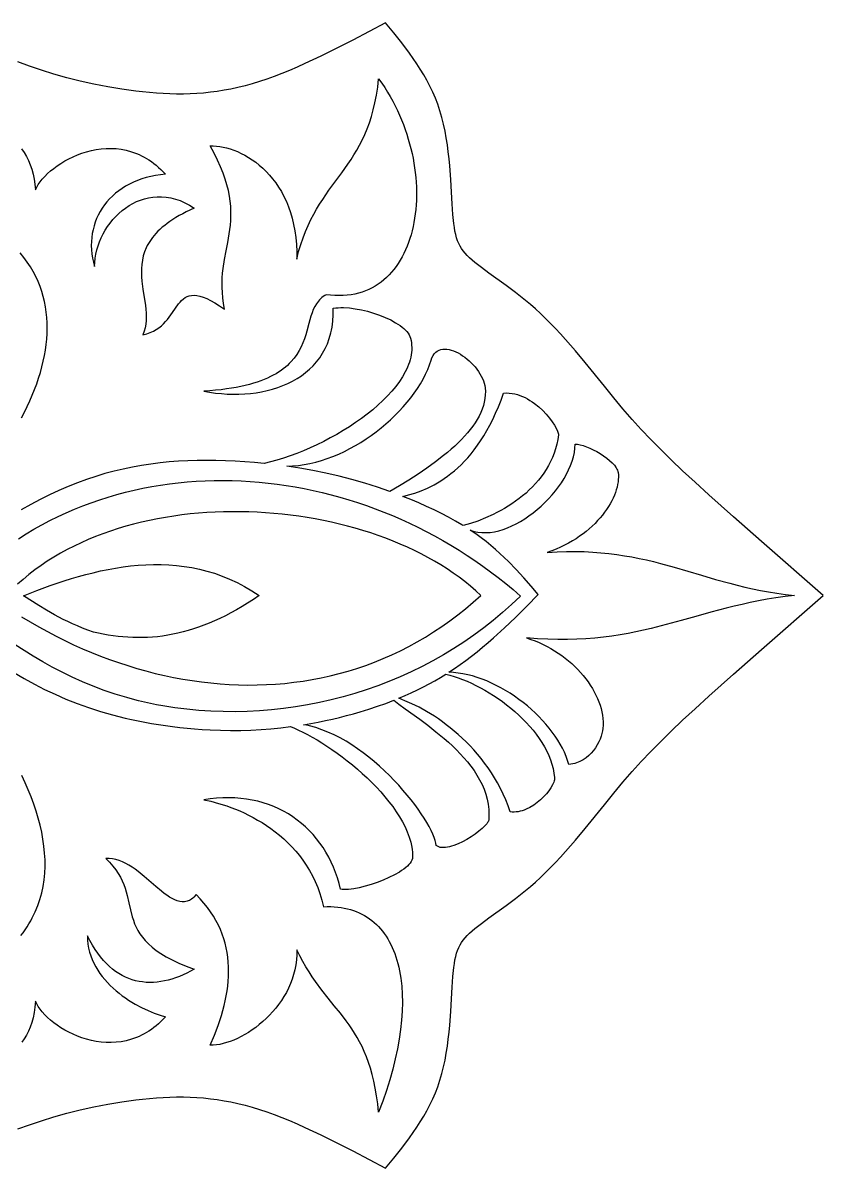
# Model space of a CAD drawing. Extents: x 1205 to 1306, y 664 to 686.
# Drawn here: x 1290.85 to 1306.22, y 663.79 to 685.79 of the extents above; entities that cross this region are included whole.
import ezdxf

# ---------------------------------------------------------------- set-up
doc = ezdxf.new("R2010")
doc.units = 0
doc.layers.add('LAYER_1', color=18, linetype='CONTINUOUS')

msp = doc.modelspace()

# ---------------------------------------------------------------- linework, layer by layer
at = {"layer": 'LAYER_1'}
for points in [[(1290.749, 664.542), (1290.971, 664.622), (1291.201, 664.7), (1291.442, 664.774), (1291.692, 664.844), (1291.949, 664.908), (1292.211, 664.967), (1292.477, 665.02), (1292.745, 665.065), (1292.879, 665.084), (1293.013, 665.102), (1293.146, 665.117), (1293.278, 665.13), (1293.41, 665.141), (1293.54, 665.149), (1293.67, 665.155), (1293.8, 665.158), (1293.929, 665.157), (1294.058, 665.154), (1294.188, 665.148), (1294.318, 665.138), (1294.448, 665.124), (1294.579, 665.107), (1294.711, 665.086), (1294.844, 665.061), (1294.978, 665.032), (1295.114, 664.998), (1295.252, 664.96), (1295.391, 664.918), (1295.533, 664.87), (1295.676, 664.818), (1295.821, 664.763), (1295.968, 664.703), (1296.116, 664.639), (1296.266, 664.573), (1296.569, 664.431), (1296.877, 664.279), (1297.187, 664.12), (1297.813, 663.791), (1297.97, 663.982), (1298.124, 664.176), (1298.273, 664.373), (1298.345, 664.474), (1298.415, 664.576), (1298.482, 664.68), (1298.547, 664.786), (1298.608, 664.894), (1298.667, 665.005), (1298.721, 665.119), (1298.772, 665.235), (1298.818, 665.355), (1298.859, 665.479), (1298.896, 665.605), (1298.929, 665.735), (1298.957, 665.867), (1298.981, 666.001), (1299.002, 666.136), (1299.02, 666.27), (1299.035, 666.405), (1299.047, 666.537), (1299.067, 666.797), (1299.082, 667.042), (1299.095, 667.269), (1299.108, 667.471), (1299.125, 667.644), (1299.136, 667.721), (1299.148, 667.791), (1299.162, 667.857), (1299.179, 667.918), (1299.198, 667.974), (1299.22, 668.028), (1299.245, 668.078), (1299.274, 668.126), (1299.306, 668.172), (1299.342, 668.216), (1299.383, 668.261), (1299.428, 668.305), (1299.478, 668.35), (1299.532, 668.395), (1299.657, 668.492), (1299.801, 668.597), (1300.132, 668.836), (1300.313, 668.973), (1300.502, 669.123), (1300.598, 669.203), (1300.695, 669.287), (1300.792, 669.375), (1300.889, 669.467), (1300.986, 669.563), (1301.082, 669.663), (1301.178, 669.766), (1301.273, 669.872), (1301.463, 670.091), (1301.65, 670.317), (1302.018, 670.771), (1302.199, 670.992), (1302.376, 671.206), (1302.552, 671.409), (1302.728, 671.604), (1302.909, 671.796), (1303.1, 671.988), (1303.302, 672.186), (1303.522, 672.394), (1303.761, 672.615), (1304.025, 672.855), (1304.502, 673.282), (1305.037, 673.754), (1306.221, 674.791), (1305.037, 675.828), (1304.502, 676.3), (1304.025, 676.727), (1303.761, 676.966), (1303.522, 677.188), (1303.302, 677.395), (1303.1, 677.593), (1302.909, 677.786), (1302.728, 677.978), (1302.552, 678.173), (1302.376, 678.376), (1302.199, 678.589), (1302.018, 678.811), (1301.65, 679.265), (1301.463, 679.49), (1301.273, 679.709), (1301.178, 679.815), (1301.082, 679.919), (1300.986, 680.019), (1300.889, 680.115), (1300.792, 680.207), (1300.695, 680.295), (1300.598, 680.379), (1300.502, 680.459), (1300.313, 680.609), (1300.132, 680.745), (1299.801, 680.985), (1299.657, 681.089), (1299.532, 681.186), (1299.478, 681.232), (1299.428, 681.277), (1299.383, 681.321), (1299.342, 681.365), (1299.306, 681.41), (1299.274, 681.456), (1299.245, 681.504), (1299.22, 681.554), (1299.198, 681.607), (1299.179, 681.664), (1299.162, 681.725), (1299.148, 681.79), (1299.136, 681.861), (1299.125, 681.938), (1299.108, 682.111), (1299.095, 682.313), (1299.082, 682.539), (1299.067, 682.785), (1299.047, 683.044), (1299.035, 683.177), (1299.02, 683.311), (1299.002, 683.446), (1298.981, 683.581), (1298.957, 683.714), (1298.929, 683.846), (1298.896, 683.976), (1298.859, 684.103), (1298.818, 684.227), (1298.772, 684.346), (1298.721, 684.463), (1298.667, 684.577), (1298.608, 684.688), (1298.547, 684.796), (1298.482, 684.902), (1298.415, 685.006), (1298.345, 685.108), (1298.273, 685.209), (1298.124, 685.406), (1297.97, 685.599), (1297.813, 685.791), (1297.187, 685.462), (1296.877, 685.303), (1296.569, 685.151), (1296.266, 685.009), (1296.116, 684.942), (1295.968, 684.879), (1295.821, 684.819), (1295.676, 684.763), (1295.533, 684.711), (1295.391, 684.664), (1295.252, 684.621), (1295.114, 684.584), (1294.978, 684.55), (1294.844, 684.521), (1294.711, 684.496), (1294.579, 684.475), (1294.448, 684.458), (1294.318, 684.444), (1294.188, 684.434), (1294.058, 684.428), (1293.929, 684.424), (1293.8, 684.424), (1293.67, 684.427), (1293.54, 684.433), (1293.41, 684.441), (1293.278, 684.452), (1293.146, 684.465), (1293.013, 684.48), (1292.879, 684.498), (1292.745, 684.517), (1292.477, 684.562), (1292.211, 684.615), (1291.949, 684.673), (1291.692, 684.738), (1291.442, 684.808), (1291.201, 684.882), (1290.971, 684.96), (1290.749, 685.04)], [(1290.821, 683.37), (1290.868, 683.301), (1290.912, 683.227), (1290.951, 683.149), (1290.986, 683.066), (1291.016, 682.979), (1291.042, 682.888), (1291.062, 682.792), (1291.077, 682.691), (1291.087, 682.586), (1291.111, 682.636), (1291.141, 682.687), (1291.177, 682.739), (1291.219, 682.791), (1291.267, 682.843), (1291.32, 682.896), (1291.377, 682.947), (1291.439, 682.997), (1291.506, 683.046), (1291.576, 683.093), (1291.651, 683.138), (1291.729, 683.181), (1291.81, 683.22), (1291.894, 683.256), (1291.98, 683.288), (1292.07, 683.316), (1292.161, 683.339), (1292.254, 683.358), (1292.348, 683.371), (1292.444, 683.378), (1292.54, 683.38), (1292.638, 683.375), (1292.736, 683.363), (1292.833, 683.344), (1292.931, 683.317), (1293.028, 683.282), (1293.077, 683.262), (1293.125, 683.239), (1293.173, 683.214), (1293.22, 683.187), (1293.268, 683.158), (1293.315, 683.126), (1293.361, 683.092), (1293.407, 683.055), (1293.453, 683.016), (1293.498, 682.975), (1293.543, 682.931), (1293.587, 682.884), (1293.489, 682.874), (1293.395, 682.86), (1293.303, 682.842), (1293.215, 682.82), (1293.129, 682.794), (1293.047, 682.765), (1292.968, 682.732), (1292.893, 682.695), (1292.82, 682.655), (1292.751, 682.612), (1292.686, 682.566), (1292.624, 682.517), (1292.565, 682.465), (1292.511, 682.41), (1292.46, 682.353), (1292.413, 682.293), (1292.369, 682.231), (1292.33, 682.167), (1292.294, 682.1), (1292.263, 682.032), (1292.235, 681.962), (1292.212, 681.891), (1292.193, 681.817), (1292.178, 681.743), (1292.168, 681.667), (1292.162, 681.59), (1292.16, 681.512), (1292.163, 681.433), (1292.171, 681.353), (1292.183, 681.273), (1292.2, 681.192), (1292.222, 681.111), (1292.225, 681.191), (1292.234, 681.271), (1292.248, 681.35), (1292.267, 681.429), (1292.291, 681.508), (1292.319, 681.585), (1292.352, 681.661), (1292.388, 681.736), (1292.429, 681.808), (1292.474, 681.878), (1292.523, 681.946), (1292.575, 682.011), (1292.63, 682.072), (1292.689, 682.13), (1292.751, 682.184), (1292.817, 682.235), (1292.885, 682.28), (1292.955, 682.321), (1293.028, 682.357), (1293.104, 682.388), (1293.182, 682.413), (1293.261, 682.432), (1293.343, 682.445), (1293.427, 682.452), (1293.512, 682.452), (1293.598, 682.444), (1293.686, 682.429), (1293.775, 682.406), (1293.865, 682.376), (1293.955, 682.337), (1294.047, 682.289), (1294.139, 682.232), (1293.986, 682.161), (1293.916, 682.125), (1293.85, 682.088), (1293.787, 682.052), (1293.727, 682.014), (1293.671, 681.977), (1293.619, 681.94), (1293.57, 681.902), (1293.523, 681.864), (1293.48, 681.825), (1293.44, 681.787), (1293.403, 681.748), (1293.369, 681.709), (1293.337, 681.67), (1293.308, 681.631), (1293.282, 681.592), (1293.258, 681.552), (1293.236, 681.513), (1293.217, 681.473), (1293.184, 681.393), (1293.159, 681.313), (1293.142, 681.233), (1293.13, 681.152), (1293.124, 681.072), (1293.123, 680.991), (1293.127, 680.911), (1293.133, 680.831), (1293.153, 680.673), (1293.2, 680.364), (1293.208, 680.289), (1293.214, 680.215), (1293.217, 680.143), (1293.216, 680.071), (1293.209, 680.001), (1293.197, 679.933), (1293.178, 679.866), (1293.153, 679.801), (1293.225, 679.818), (1293.292, 679.841), (1293.353, 679.868), (1293.408, 679.899), (1293.459, 679.933), (1293.506, 679.97), (1293.548, 680.01), (1293.588, 680.052), (1293.624, 680.095), (1293.658, 680.138), (1293.72, 680.227), (1293.778, 680.313), (1293.836, 680.392), (1293.865, 680.427), (1293.896, 680.46), (1293.929, 680.489), (1293.964, 680.513), (1294.002, 680.533), (1294.042, 680.547), (1294.086, 680.556), (1294.135, 680.559), (1294.187, 680.554), (1294.245, 680.543), (1294.308, 680.523), (1294.377, 680.496), (1294.453, 680.459), (1294.535, 680.413), (1294.625, 680.357), (1294.722, 680.291), (1294.702, 680.401), (1294.687, 680.507), (1294.678, 680.609), (1294.673, 680.708), (1294.673, 680.803), (1294.677, 680.896), (1294.684, 680.986), (1294.693, 681.073), (1294.719, 681.244), (1294.75, 681.41), (1294.781, 681.574), (1294.81, 681.739), (1294.822, 681.823), (1294.832, 681.908), (1294.839, 681.994), (1294.842, 682.083), (1294.842, 682.174), (1294.838, 682.268), (1294.829, 682.365), (1294.814, 682.465), (1294.794, 682.569), (1294.767, 682.677), (1294.733, 682.789), (1294.693, 682.906), (1294.644, 683.029), (1294.587, 683.156), (1294.521, 683.29), (1294.446, 683.43), (1294.504, 683.429), (1294.565, 683.425), (1294.628, 683.417), (1294.693, 683.406), (1294.76, 683.39), (1294.828, 683.37), (1294.898, 683.346), (1294.968, 683.318), (1295.038, 683.285), (1295.109, 683.249), (1295.179, 683.208), (1295.249, 683.162), (1295.319, 683.113), (1295.387, 683.058), (1295.454, 683), (1295.519, 682.936), (1295.583, 682.868), (1295.644, 682.796), (1295.703, 682.718), (1295.759, 682.636), (1295.812, 682.549), (1295.862, 682.457), (1295.908, 682.36), (1295.95, 682.258), (1295.987, 682.15), (1296.02, 682.038), (1296.048, 681.921), (1296.071, 681.798), (1296.089, 681.67), (1296.101, 681.537), (1296.107, 681.398), (1296.106, 681.254), (1296.144, 681.398), (1296.185, 681.535), (1296.229, 681.664), (1296.277, 681.786), (1296.326, 681.901), (1296.379, 682.011), (1296.433, 682.115), (1296.489, 682.214), (1296.547, 682.309), (1296.606, 682.401), (1296.727, 682.577), (1296.972, 682.911), (1297.092, 683.079), (1297.15, 683.165), (1297.207, 683.254), (1297.262, 683.346), (1297.315, 683.441), (1297.367, 683.541), (1297.415, 683.645), (1297.461, 683.754), (1297.504, 683.869), (1297.543, 683.991), (1297.579, 684.12), (1297.611, 684.256), (1297.639, 684.401), (1297.663, 684.555), (1297.681, 684.718), (1297.74, 684.634), (1297.797, 684.549), (1297.851, 684.463), (1297.902, 684.375), (1297.951, 684.287), (1297.997, 684.199), (1298.041, 684.109), (1298.082, 684.019), (1298.121, 683.928), (1298.157, 683.836), (1298.191, 683.745), (1298.222, 683.653), (1298.251, 683.56), (1298.277, 683.468), (1298.301, 683.375), (1298.323, 683.283), (1298.342, 683.191), (1298.359, 683.099), (1298.373, 683.007), (1298.385, 682.915), (1298.394, 682.824), (1298.401, 682.734), (1298.406, 682.644), (1298.408, 682.555), (1298.408, 682.467), (1298.406, 682.379), (1298.401, 682.293), (1298.394, 682.207), (1298.385, 682.123), (1298.373, 682.04), (1298.36, 681.958), (1298.343, 681.878), (1298.325, 681.799), (1298.304, 681.722), (1298.281, 681.647), (1298.256, 681.573), (1298.228, 681.501), (1298.199, 681.431), (1298.167, 681.363), (1298.133, 681.297), (1298.096, 681.233), (1298.058, 681.172), (1298.017, 681.113), (1297.974, 681.056), (1297.929, 681.002), (1297.882, 680.951), (1297.833, 680.902), (1297.781, 680.856), (1297.728, 680.813), (1297.672, 680.773), (1297.614, 680.735), (1297.554, 680.701), (1297.492, 680.671), (1297.428, 680.643), (1297.362, 680.619), (1297.294, 680.598), (1297.224, 680.581), (1297.151, 680.568), (1297.077, 680.558), (1297, 680.552), (1296.922, 680.551), (1296.842, 680.553), (1296.759, 680.559), (1296.675, 680.569), (1296.645, 680.552), (1296.617, 680.533), (1296.591, 680.514), (1296.566, 680.492), (1296.544, 680.47), (1296.523, 680.446), (1296.486, 680.396), (1296.454, 680.341), (1296.426, 680.282), (1296.402, 680.22), (1296.38, 680.154), (1296.341, 680.016), (1296.301, 679.871), (1296.279, 679.797), (1296.254, 679.722), (1296.225, 679.646), (1296.192, 679.571), (1296.153, 679.496), (1296.108, 679.423), (1296.056, 679.35), (1295.996, 679.28), (1295.963, 679.245), (1295.927, 679.211), (1295.889, 679.178), (1295.848, 679.146), (1295.805, 679.114), (1295.758, 679.083), (1295.709, 679.052), (1295.657, 679.023), (1295.602, 678.995), (1295.543, 678.967), (1295.481, 678.941), (1295.416, 678.916), (1295.347, 678.891), (1295.274, 678.868), (1295.198, 678.847), (1295.118, 678.826), (1295.033, 678.807), (1294.945, 678.789), (1294.852, 678.773), (1294.755, 678.758), (1294.654, 678.745), (1294.548, 678.733), (1294.437, 678.723), (1294.321, 678.715), (1294.433, 678.695), (1294.546, 678.68), (1294.659, 678.669), (1294.771, 678.661), (1294.884, 678.658), (1294.996, 678.659), (1295.107, 678.664), (1295.217, 678.673), (1295.326, 678.687), (1295.433, 678.705), (1295.539, 678.727), (1295.642, 678.754), (1295.742, 678.786), (1295.84, 678.822), (1295.935, 678.862), (1296.026, 678.907), (1296.114, 678.957), (1296.198, 679.012), (1296.278, 679.072), (1296.353, 679.136), (1296.424, 679.205), (1296.489, 679.28), (1296.55, 679.359), (1296.605, 679.444), (1296.654, 679.533), (1296.696, 679.628), (1296.733, 679.728), (1296.763, 679.834), (1296.775, 679.889), (1296.786, 679.945), (1296.795, 680.002), (1296.801, 680.061), (1296.81, 680.182), (1296.81, 680.309), (1296.856, 680.316), (1296.905, 680.32), (1296.956, 680.322), (1297.009, 680.321), (1297.118, 680.315), (1297.233, 680.3), (1297.35, 680.278), (1297.468, 680.25), (1297.585, 680.216), (1297.7, 680.177), (1297.809, 680.133), (1297.913, 680.084), (1298.008, 680.032), (1298.051, 680.005), (1298.092, 679.977), (1298.13, 679.948), (1298.165, 679.919), (1298.196, 679.89), (1298.224, 679.86), (1298.248, 679.829), (1298.267, 679.799), (1298.282, 679.768), (1298.293, 679.737), (1298.303, 679.692), (1298.31, 679.646), (1298.315, 679.6), (1298.317, 679.554), (1298.316, 679.507), (1298.312, 679.461), (1298.306, 679.414), (1298.297, 679.367), (1298.285, 679.321), (1298.272, 679.274), (1298.255, 679.227), (1298.237, 679.18), (1298.216, 679.133), (1298.193, 679.086), (1298.14, 678.992), (1298.079, 678.899), (1298.01, 678.806), (1297.934, 678.715), (1297.852, 678.624), (1297.762, 678.534), (1297.667, 678.446), (1297.567, 678.36), (1297.462, 678.275), (1297.352, 678.193), (1297.238, 678.112), (1297.121, 678.034), (1297, 677.959), (1296.877, 677.887), (1296.752, 677.817), (1296.625, 677.751), (1296.496, 677.688), (1296.367, 677.628), (1296.238, 677.573), (1296.109, 677.521), (1295.981, 677.474), (1295.853, 677.43), (1295.728, 677.392), (1295.604, 677.358), (1295.483, 677.329), (1295.294, 677.346), (1295.108, 677.36), (1294.922, 677.371), (1294.739, 677.38), (1294.556, 677.385), (1294.375, 677.386), (1294.194, 677.384), (1294.015, 677.379), (1293.836, 677.369), (1293.658, 677.356), (1293.481, 677.338), (1293.304, 677.316), (1293.127, 677.289), (1292.951, 677.257), (1292.775, 677.221), (1292.599, 677.179), (1292.423, 677.132), (1292.246, 677.079), (1292.07, 677.021), (1291.893, 676.957), (1291.715, 676.886), (1291.537, 676.81), (1291.357, 676.727), (1291.177, 676.637), (1290.996, 676.541), (1290.814, 676.437)], [(1290.822, 678.205), (1290.878, 678.314), (1290.931, 678.423), (1290.98, 678.533), (1291.027, 678.642), (1291.07, 678.751), (1291.111, 678.86), (1291.147, 678.969), (1291.181, 679.077), (1291.211, 679.185), (1291.237, 679.293), (1291.259, 679.4), (1291.278, 679.507), (1291.293, 679.613), (1291.304, 679.718), (1291.311, 679.823), (1291.313, 679.927), (1291.312, 680.031), (1291.306, 680.133), (1291.296, 680.235), (1291.281, 680.336), (1291.262, 680.436), (1291.237, 680.535), (1291.209, 680.633), (1291.175, 680.73), (1291.136, 680.825), (1291.093, 680.92), (1291.044, 681.013), (1290.99, 681.104), (1290.931, 681.195), (1290.866, 681.284), (1290.796, 681.371)], [(1290.759, 675.882), (1290.908, 675.975), (1291.059, 676.064), (1291.212, 676.149), (1291.366, 676.23), (1291.521, 676.306), (1291.679, 676.379), (1291.837, 676.447), (1291.997, 676.512), (1292.159, 676.572), (1292.321, 676.628), (1292.485, 676.681), (1292.65, 676.729), (1292.816, 676.773), (1292.983, 676.813), (1293.151, 676.85), (1293.32, 676.882), (1293.489, 676.91), (1293.66, 676.935), (1293.83, 676.956), (1294.002, 676.972), (1294.174, 676.985), (1294.346, 676.994), (1294.519, 676.999), (1294.692, 677.001), (1294.865, 676.999), (1295.039, 676.992), (1295.212, 676.982), (1295.386, 676.969), (1295.559, 676.951), (1295.733, 676.93), (1295.906, 676.906), (1296.079, 676.877), (1296.251, 676.845), (1296.424, 676.809), (1296.595, 676.77), (1296.767, 676.727), (1296.937, 676.68), (1297.107, 676.63), (1297.277, 676.577), (1297.445, 676.519), (1297.613, 676.459), (1297.78, 676.394), (1297.945, 676.327), (1298.11, 676.255), (1298.273, 676.181), (1298.436, 676.103), (1298.597, 676.021), (1298.756, 675.936), (1298.915, 675.848), (1299.071, 675.756), (1299.227, 675.661), (1299.38, 675.562), (1299.532, 675.461), (1299.683, 675.356), (1299.831, 675.247), (1299.977, 675.136), (1300.122, 675.021), (1300.264, 674.903), (1300.405, 674.781), (1300.236, 674.619), (1300.062, 674.463), (1299.883, 674.312), (1299.699, 674.168), (1299.512, 674.029), (1299.32, 673.896), (1299.125, 673.77), (1298.925, 673.649), (1298.722, 673.535), (1298.516, 673.426), (1298.307, 673.324), (1298.095, 673.228), (1297.88, 673.138), (1297.663, 673.055), (1297.443, 672.978), (1297.221, 672.907), (1296.997, 672.843), (1296.771, 672.785), (1296.544, 672.733), (1296.315, 672.689), (1296.085, 672.65), (1295.854, 672.618), (1295.622, 672.593), (1295.39, 672.575), (1295.157, 672.563), (1294.924, 672.558), (1294.691, 672.56), (1294.458, 672.568), (1294.226, 672.583), (1293.994, 672.606), (1293.763, 672.635), (1293.533, 672.671), (1293.413, 672.693), (1293.296, 672.716), (1293.18, 672.742), (1293.065, 672.769), (1292.952, 672.798), (1292.84, 672.829), (1292.62, 672.895), (1292.406, 672.968), (1292.197, 673.047), (1291.993, 673.132), (1291.794, 673.221), (1291.6, 673.316), (1291.41, 673.414), (1291.226, 673.517), (1291.045, 673.623), (1290.869, 673.732), (1290.697, 673.844)], [(1290.822, 674.381), (1290.985, 674.282), (1291.15, 674.188), (1291.316, 674.097), (1291.483, 674.009), (1291.651, 673.925), (1291.821, 673.845), (1291.991, 673.769), (1292.163, 673.696), (1292.336, 673.627), (1292.509, 673.562), (1292.683, 673.501), (1292.859, 673.443), (1293.034, 673.39), (1293.211, 673.341), (1293.387, 673.295), (1293.565, 673.254), (1293.742, 673.217), (1293.92, 673.184), (1294.098, 673.155), (1294.277, 673.13), (1294.455, 673.11), (1294.634, 673.093), (1294.812, 673.082), (1294.99, 673.074), (1295.169, 673.071), (1295.346, 673.072), (1295.524, 673.078), (1295.701, 673.089), (1295.878, 673.103), (1296.054, 673.123), (1296.229, 673.147), (1296.404, 673.176), (1296.578, 673.209), (1296.751, 673.248), (1296.923, 673.291), (1297.095, 673.339), (1297.265, 673.391), (1297.434, 673.449), (1297.602, 673.511), (1297.769, 673.579), (1297.934, 673.652), (1298.098, 673.729), (1298.261, 673.812), (1298.421, 673.9), (1298.581, 673.992), (1298.738, 674.091), (1298.894, 674.194), (1299.048, 674.303), (1299.2, 674.417), (1299.35, 674.536), (1299.499, 674.661), (1299.645, 674.791), (1299.546, 674.882), (1299.443, 674.971), (1299.337, 675.057), (1299.227, 675.141), (1299.114, 675.222), (1298.998, 675.301), (1298.878, 675.377), (1298.755, 675.45), (1298.629, 675.521), (1298.5, 675.59), (1298.368, 675.655), (1298.234, 675.719), (1298.097, 675.779), (1297.958, 675.837), (1297.817, 675.892), (1297.673, 675.944), (1297.528, 675.994), (1297.38, 676.041), (1297.231, 676.085), (1297.08, 676.126), (1296.928, 676.164), (1296.774, 676.2), (1296.619, 676.233), (1296.463, 676.263), (1296.305, 676.29), (1296.147, 676.314), (1295.988, 676.335), (1295.828, 676.354), (1295.668, 676.369), (1295.507, 676.382), (1295.346, 676.391), (1295.185, 676.397), (1295.023, 676.401), (1294.862, 676.401), (1294.701, 676.398), (1294.54, 676.393), (1294.379, 676.384), (1294.219, 676.372), (1294.06, 676.357), (1293.901, 676.338), (1293.743, 676.317), (1293.587, 676.292), (1293.431, 676.264), (1293.277, 676.233), (1293.124, 676.199), (1292.972, 676.161), (1292.822, 676.12), (1292.674, 676.076), (1292.528, 676.029), (1292.384, 675.978), (1292.241, 675.924), (1292.101, 675.866), (1291.964, 675.805), (1291.829, 675.741), (1291.696, 675.673), (1291.566, 675.602), (1291.439, 675.527), (1291.315, 675.449), (1291.194, 675.367), (1291.076, 675.282), (1290.961, 675.194), (1290.85, 675.101), (1290.743, 675.006)], [(1290.685, 673.304), (1290.873, 673.194), (1291.066, 673.088), (1291.263, 672.988), (1291.466, 672.893), (1291.673, 672.802), (1291.887, 672.718), (1292.107, 672.638), (1292.334, 672.565), (1292.568, 672.498), (1292.81, 672.437), (1292.934, 672.408), (1293.06, 672.382), (1293.188, 672.357), (1293.318, 672.333), (1293.45, 672.312), (1293.584, 672.292), (1293.721, 672.274), (1293.861, 672.257), (1294.002, 672.242), (1294.146, 672.229), (1294.293, 672.218), (1294.442, 672.209), (1294.64, 672.201), (1294.837, 672.197), (1295.033, 672.199), (1295.228, 672.205), (1295.421, 672.215), (1295.612, 672.23), (1295.801, 672.249), (1295.987, 672.272), (1296.063, 672.241), (1296.143, 672.205), (1296.227, 672.165), (1296.314, 672.12), (1296.404, 672.07), (1296.497, 672.016), (1296.591, 671.958), (1296.687, 671.896), (1296.784, 671.831), (1296.882, 671.762), (1296.98, 671.69), (1297.078, 671.614), (1297.176, 671.536), (1297.272, 671.455), (1297.367, 671.371), (1297.459, 671.286), (1297.55, 671.198), (1297.638, 671.108), (1297.722, 671.017), (1297.803, 670.924), (1297.88, 670.83), (1297.952, 670.735), (1298.02, 670.638), (1298.082, 670.542), (1298.138, 670.444), (1298.188, 670.347), (1298.232, 670.249), (1298.268, 670.151), (1298.297, 670.054), (1298.317, 669.957), (1298.325, 669.909), (1298.33, 669.861), (1298.333, 669.813), (1298.333, 669.766), (1298.33, 669.738), (1298.321, 669.709), (1298.306, 669.68), (1298.287, 669.651), (1298.262, 669.621), (1298.234, 669.592), (1298.201, 669.563), (1298.164, 669.534), (1298.123, 669.506), (1298.079, 669.477), (1297.984, 669.423), (1297.879, 669.371), (1297.768, 669.322), (1297.652, 669.278), (1297.536, 669.238), (1297.42, 669.205), (1297.308, 669.177), (1297.202, 669.157), (1297.105, 669.145), (1297.061, 669.142), (1297.02, 669.142), (1296.982, 669.144), (1296.948, 669.148), (1296.921, 669.258), (1296.889, 669.365), (1296.854, 669.47), (1296.814, 669.572), (1296.769, 669.671), (1296.721, 669.767), (1296.669, 669.86), (1296.613, 669.949), (1296.553, 670.035), (1296.489, 670.118), (1296.422, 670.198), (1296.351, 670.273), (1296.276, 670.345), (1296.199, 670.413), (1296.118, 670.478), (1296.033, 670.538), (1295.946, 670.594), (1295.855, 670.645), (1295.762, 670.693), (1295.666, 670.736), (1295.567, 670.774), (1295.465, 670.808), (1295.361, 670.837), (1295.254, 670.861), (1295.145, 670.88), (1295.034, 670.894), (1294.92, 670.903), (1294.804, 670.907), (1294.686, 670.905), (1294.567, 670.898), (1294.445, 670.886), (1294.321, 670.867), (1294.457, 670.837), (1294.605, 670.798), (1294.763, 670.748), (1294.844, 670.718), (1294.928, 670.686), (1295.012, 670.651), (1295.097, 670.613), (1295.183, 670.571), (1295.269, 670.526), (1295.356, 670.478), (1295.442, 670.427), (1295.527, 670.372), (1295.612, 670.313), (1295.696, 670.251), (1295.778, 670.185), (1295.859, 670.115), (1295.937, 670.041), (1296.014, 669.963), (1296.088, 669.881), (1296.159, 669.794), (1296.227, 669.704), (1296.291, 669.609), (1296.352, 669.509), (1296.409, 669.405), (1296.462, 669.296), (1296.51, 669.183), (1296.553, 669.064), (1296.591, 668.941), (1296.624, 668.813), (1296.694, 668.815), (1296.762, 668.815), (1296.829, 668.812), (1296.894, 668.806), (1296.958, 668.798), (1297.02, 668.787), (1297.081, 668.774), (1297.139, 668.758), (1297.197, 668.74), (1297.252, 668.719), (1297.306, 668.696), (1297.358, 668.671), (1297.409, 668.643), (1297.458, 668.614), (1297.505, 668.581), (1297.551, 668.547), (1297.595, 668.511), (1297.637, 668.472), (1297.678, 668.431), (1297.717, 668.388), (1297.754, 668.343), (1297.79, 668.296), (1297.824, 668.247), (1297.856, 668.196), (1297.886, 668.143), (1297.915, 668.088), (1297.942, 668.031), (1297.968, 667.972), (1297.991, 667.912), (1298.013, 667.849), (1298.033, 667.785), (1298.051, 667.719), (1298.068, 667.652), (1298.083, 667.582), (1298.096, 667.511), (1298.107, 667.439), (1298.124, 667.289), (1298.134, 667.133), (1298.137, 666.971), (1298.133, 666.803), (1298.121, 666.63), (1298.102, 666.451), (1298.076, 666.268), (1298.042, 666.08), (1298.001, 665.887), (1297.952, 665.69), (1297.896, 665.489), (1297.832, 665.284), (1297.761, 665.076), (1297.681, 664.864), (1297.663, 665.027), (1297.642, 665.18), (1297.617, 665.325), (1297.589, 665.46), (1297.558, 665.588), (1297.524, 665.708), (1297.487, 665.821), (1297.448, 665.928), (1297.406, 666.029), (1297.362, 666.125), (1297.316, 666.216), (1297.268, 666.302), (1297.218, 666.385), (1297.167, 666.465), (1297.114, 666.543), (1297.059, 666.618), (1296.946, 666.765), (1296.829, 666.91), (1296.709, 667.057), (1296.588, 667.212), (1296.465, 667.377), (1296.404, 667.466), (1296.343, 667.559), (1296.283, 667.657), (1296.223, 667.76), (1296.164, 667.869), (1296.106, 667.986), (1296.107, 667.887), (1296.101, 667.79), (1296.089, 667.695), (1296.071, 667.601), (1296.048, 667.51), (1296.02, 667.421), (1295.987, 667.334), (1295.949, 667.249), (1295.908, 667.167), (1295.862, 667.087), (1295.812, 667.009), (1295.759, 666.935), (1295.703, 666.863), (1295.644, 666.793), (1295.583, 666.727), (1295.519, 666.664), (1295.454, 666.604), (1295.387, 666.548), (1295.319, 666.494), (1295.249, 666.445), (1295.179, 666.398), (1295.109, 666.356), (1295.038, 666.317), (1294.968, 666.282), (1294.898, 666.251), (1294.828, 666.224), (1294.76, 666.201), (1294.693, 666.182), (1294.628, 666.168), (1294.565, 666.158), (1294.504, 666.153), (1294.446, 666.152), (1294.525, 666.343), (1294.597, 666.533), (1294.629, 666.628), (1294.659, 666.723), (1294.686, 666.818), (1294.711, 666.912), (1294.733, 667.007), (1294.752, 667.101), (1294.768, 667.195), (1294.781, 667.288), (1294.791, 667.381), (1294.797, 667.474), (1294.799, 667.566), (1294.798, 667.658), (1294.793, 667.749), (1294.784, 667.84), (1294.771, 667.931), (1294.754, 668.02), (1294.733, 668.11), (1294.707, 668.198), (1294.676, 668.286), (1294.641, 668.374), (1294.601, 668.46), (1294.556, 668.546), (1294.506, 668.631), (1294.45, 668.715), (1294.39, 668.799), (1294.323, 668.881), (1294.252, 668.963), (1294.174, 669.044), (1294.131, 668.997), (1294.11, 668.977), (1294.088, 668.96), (1294.066, 668.946), (1294.044, 668.933), (1294.021, 668.923), (1293.999, 668.916), (1293.976, 668.91), (1293.953, 668.906), (1293.906, 668.905), (1293.859, 668.911), (1293.811, 668.924), (1293.763, 668.943), (1293.713, 668.968), (1293.663, 668.997), (1293.612, 669.032), (1293.56, 669.069), (1293.508, 669.111), (1293.401, 669.201), (1293.178, 669.393), (1293.062, 669.487), (1293.003, 669.531), (1292.943, 669.573), (1292.883, 669.611), (1292.822, 669.645), (1292.76, 669.676), (1292.697, 669.701), (1292.634, 669.72), (1292.57, 669.734), (1292.505, 669.741), (1292.44, 669.74), (1292.512, 669.667), (1292.575, 669.594), (1292.63, 669.522), (1292.678, 669.45), (1292.719, 669.378), (1292.753, 669.307), (1292.783, 669.236), (1292.808, 669.166), (1292.83, 669.096), (1292.849, 669.026), (1292.881, 668.888), (1292.912, 668.752), (1292.947, 668.618), (1292.968, 668.551), (1292.993, 668.485), (1293.022, 668.42), (1293.055, 668.354), (1293.095, 668.29), (1293.141, 668.226), (1293.195, 668.162), (1293.257, 668.099), (1293.328, 668.036), (1293.408, 667.973), (1293.499, 667.912), (1293.601, 667.85), (1293.715, 667.789), (1293.843, 667.729), (1293.983, 667.669), (1294.139, 667.61), (1294.067, 667.571), (1293.995, 667.535), (1293.924, 667.502), (1293.852, 667.472), (1293.78, 667.445), (1293.708, 667.422), (1293.637, 667.402), (1293.566, 667.386), (1293.495, 667.373), (1293.424, 667.364), (1293.354, 667.359), (1293.285, 667.357), (1293.215, 667.359), (1293.147, 667.366), (1293.079, 667.376), (1293.012, 667.391), (1292.946, 667.41), (1292.88, 667.433), (1292.815, 667.46), (1292.752, 667.492), (1292.689, 667.529), (1292.627, 667.57), (1292.567, 667.615), (1292.508, 667.666), (1292.45, 667.721), (1292.393, 667.782), (1292.338, 667.847), (1292.284, 667.917), (1292.232, 667.993), (1292.181, 668.074), (1292.132, 668.16), (1292.084, 668.251), (1292.088, 668.17), (1292.096, 668.091), (1292.109, 668.014), (1292.128, 667.939), (1292.151, 667.866), (1292.178, 667.795), (1292.21, 667.726), (1292.245, 667.659), (1292.284, 667.594), (1292.327, 667.531), (1292.372, 667.47), (1292.42, 667.411), (1292.471, 667.354), (1292.524, 667.3), (1292.579, 667.247), (1292.636, 667.197), (1292.695, 667.149), (1292.755, 667.103), (1292.816, 667.06), (1292.878, 667.018), (1292.94, 666.979), (1293.002, 666.942), (1293.127, 666.875), (1293.25, 666.816), (1293.369, 666.768), (1293.482, 666.728), (1293.587, 666.698), (1293.543, 666.651), (1293.498, 666.607), (1293.453, 666.565), (1293.407, 666.526), (1293.361, 666.49), (1293.315, 666.456), (1293.268, 666.424), (1293.22, 666.395), (1293.173, 666.368), (1293.125, 666.343), (1293.077, 666.32), (1293.028, 666.3), (1292.931, 666.265), (1292.833, 666.238), (1292.736, 666.219), (1292.638, 666.207), (1292.54, 666.202), (1292.444, 666.203), (1292.348, 666.211), (1292.254, 666.224), (1292.161, 666.243), (1292.07, 666.266), (1291.98, 666.294), (1291.894, 666.326), (1291.81, 666.362), (1291.729, 666.401), (1291.651, 666.443), (1291.576, 666.488), (1291.506, 666.535), (1291.439, 666.584), (1291.377, 666.635), (1291.32, 666.686), (1291.267, 666.738), (1291.219, 666.791), (1291.177, 666.843), (1291.141, 666.895), (1291.111, 666.946), (1291.087, 666.996), (1291.077, 666.884), (1291.062, 666.779), (1291.042, 666.68), (1291.016, 666.587), (1290.987, 666.5), (1290.952, 666.42), (1290.913, 666.344), (1290.87, 666.275), (1290.823, 666.212)], [(1290.809, 668.258), (1290.851, 668.313), (1290.89, 668.368), (1290.927, 668.425), (1290.963, 668.481), (1290.996, 668.539), (1291.027, 668.597), (1291.084, 668.714), (1291.132, 668.833), (1291.173, 668.954), (1291.207, 669.077), (1291.234, 669.201), (1291.253, 669.327), (1291.266, 669.454), (1291.272, 669.583), (1291.271, 669.713), (1291.264, 669.844), (1291.251, 669.976), (1291.232, 670.109), (1291.208, 670.243), (1291.178, 670.378), (1291.142, 670.513), (1291.102, 670.649), (1291.056, 670.785), (1291.005, 670.921), (1290.95, 671.058), (1290.891, 671.195), (1290.827, 671.331)]]:
    msp.add_lwpolyline(points, dxfattribs=at)
for points in [[(1295.916, 677.278), (1296.027, 677.282), (1296.138, 677.291), (1296.249, 677.307), (1296.361, 677.328), (1296.472, 677.354), (1296.583, 677.386), (1296.694, 677.422), (1296.804, 677.464), (1296.913, 677.509), (1297.022, 677.559), (1297.128, 677.614), (1297.234, 677.672), (1297.337, 677.733), (1297.439, 677.798), (1297.538, 677.867), (1297.635, 677.938), (1297.73, 678.012), (1297.821, 678.089), (1297.91, 678.168), (1297.995, 678.249), (1298.077, 678.332), (1298.155, 678.417), (1298.23, 678.503), (1298.3, 678.591), (1298.366, 678.679), (1298.427, 678.769), (1298.484, 678.859), (1298.536, 678.949), (1298.582, 679.04), (1298.623, 679.131), (1298.659, 679.221), (1298.689, 679.311), (1298.706, 679.358), (1298.727, 679.4), (1298.751, 679.435), (1298.778, 679.464), (1298.808, 679.487), (1298.841, 679.504), (1298.876, 679.517), (1298.913, 679.524), (1298.952, 679.526), (1298.992, 679.524), (1299.034, 679.517), (1299.076, 679.506), (1299.119, 679.492), (1299.163, 679.473), (1299.207, 679.451), (1299.251, 679.426), (1299.294, 679.398), (1299.337, 679.368), (1299.379, 679.334), (1299.42, 679.299), (1299.46, 679.261), (1299.498, 679.222), (1299.534, 679.181), (1299.567, 679.139), (1299.599, 679.096), (1299.627, 679.051), (1299.653, 679.007), (1299.675, 678.961), (1299.694, 678.916), (1299.709, 678.871), (1299.72, 678.826), (1299.727, 678.781), (1299.732, 678.712), (1299.73, 678.643), (1299.723, 678.575), (1299.711, 678.507), (1299.694, 678.439), (1299.671, 678.372), (1299.644, 678.305), (1299.612, 678.239), (1299.576, 678.173), (1299.535, 678.108), (1299.49, 678.043), (1299.442, 677.978), (1299.389, 677.914), (1299.333, 677.851), (1299.273, 677.787), (1299.21, 677.725), (1299.144, 677.662), (1299.075, 677.601), (1299.003, 677.539), (1298.929, 677.478), (1298.773, 677.358), (1298.609, 677.24), (1298.438, 677.123), (1298.261, 677.009), (1298.081, 676.896), (1297.897, 676.786), (1297.659, 676.87), (1297.415, 676.947), (1297.169, 677.019), (1296.92, 677.084), (1296.669, 677.142), (1296.418, 677.194), (1296.166, 677.24)], [(1298.145, 676.694), (1298.257, 676.724), (1298.374, 676.76), (1298.495, 676.804), (1298.62, 676.856), (1298.683, 676.887), (1298.747, 676.92), (1298.811, 676.956), (1298.876, 676.995), (1298.941, 677.037), (1299.006, 677.083), (1299.071, 677.132), (1299.136, 677.185), (1299.201, 677.242), (1299.265, 677.303), (1299.329, 677.369), (1299.393, 677.438), (1299.456, 677.513), (1299.518, 677.592), (1299.58, 677.676), (1299.641, 677.765), (1299.7, 677.859), (1299.759, 677.959), (1299.817, 678.064), (1299.873, 678.175), (1299.928, 678.292), (1299.981, 678.415), (1300.033, 678.544), (1300.083, 678.679), (1300.137, 678.682), (1300.191, 678.68), (1300.244, 678.674), (1300.296, 678.664), (1300.347, 678.651), (1300.397, 678.634), (1300.447, 678.614), (1300.495, 678.592), (1300.542, 678.567), (1300.588, 678.54), (1300.633, 678.511), (1300.676, 678.48), (1300.758, 678.414), (1300.833, 678.344), (1300.902, 678.272), (1300.963, 678.2), (1301.016, 678.13), (1301.06, 678.063), (1301.094, 678.003), (1301.119, 677.951), (1301.133, 677.909), (1301.136, 677.892), (1301.136, 677.878), (1301.122, 677.786), (1301.103, 677.697), (1301.08, 677.61), (1301.052, 677.526), (1301.02, 677.444), (1300.984, 677.364), (1300.944, 677.287), (1300.901, 677.213), (1300.854, 677.141), (1300.804, 677.071), (1300.751, 677.004), (1300.695, 676.94), (1300.637, 676.877), (1300.576, 676.818), (1300.513, 676.76), (1300.448, 676.705), (1300.381, 676.652), (1300.313, 676.602), (1300.243, 676.553), (1300.172, 676.508), (1300.1, 676.464), (1300.028, 676.423), (1299.955, 676.384), (1299.881, 676.347), (1299.734, 676.28), (1299.588, 676.222), (1299.445, 676.173), (1299.306, 676.133), (1299.282, 676.147), (1299.156, 676.221), (1299.025, 676.294), (1298.889, 676.365), (1298.748, 676.434), (1298.602, 676.502), (1298.453, 676.568), (1298.3, 676.632)], [(1300.921, 675.62), (1301.108, 675.631), (1301.288, 675.636), (1301.462, 675.637), (1301.631, 675.633), (1301.794, 675.625), (1301.953, 675.613), (1302.107, 675.598), (1302.257, 675.579), (1302.404, 675.556), (1302.547, 675.531), (1302.687, 675.503), (1302.825, 675.473), (1302.961, 675.441), (1303.095, 675.406), (1303.36, 675.334), (1303.887, 675.179), (1304.155, 675.1), (1304.43, 675.025), (1304.572, 674.989), (1304.716, 674.954), (1304.864, 674.921), (1305.016, 674.89), (1305.172, 674.861), (1305.332, 674.835), (1305.498, 674.811), (1305.669, 674.791), (1305.489, 674.77), (1305.315, 674.745), (1305.146, 674.718), (1304.981, 674.688), (1304.821, 674.655), (1304.664, 674.621), (1304.51, 674.585), (1304.359, 674.548), (1304.065, 674.47), (1303.777, 674.389), (1303.492, 674.309), (1303.207, 674.232), (1302.919, 674.159), (1302.773, 674.125), (1302.624, 674.093), (1302.473, 674.063), (1302.319, 674.036), (1302.162, 674.012), (1302, 673.991), (1301.835, 673.974), (1301.665, 673.96), (1301.49, 673.951), (1301.31, 673.946), (1301.123, 673.945), (1300.931, 673.95), (1300.731, 673.959), (1300.525, 673.975), (1300.606, 673.948), (1300.686, 673.919), (1300.764, 673.887), (1300.841, 673.851), (1300.917, 673.813), (1300.99, 673.773), (1301.062, 673.73), (1301.132, 673.684), (1301.2, 673.636), (1301.266, 673.587), (1301.329, 673.535), (1301.391, 673.482), (1301.45, 673.426), (1301.506, 673.37), (1301.56, 673.312), (1301.611, 673.252), (1301.66, 673.192), (1301.706, 673.13), (1301.748, 673.068), (1301.788, 673.005), (1301.824, 672.941), (1301.857, 672.877), (1301.887, 672.812), (1301.914, 672.748), (1301.937, 672.683), (1301.956, 672.618), (1301.971, 672.554), (1301.983, 672.49), (1301.991, 672.426), (1301.994, 672.363), (1301.994, 672.3), (1301.989, 672.239), (1301.982, 672.192), (1301.971, 672.141), (1301.955, 672.088), (1301.935, 672.034), (1301.91, 671.978), (1301.881, 671.922), (1301.848, 671.867), (1301.81, 671.813), (1301.767, 671.762), (1301.72, 671.715), (1301.668, 671.671), (1301.611, 671.633), (1301.549, 671.6), (1301.517, 671.586), (1301.483, 671.574), (1301.448, 671.564), (1301.412, 671.556), (1301.374, 671.549), (1301.335, 671.545), (1301.312, 671.623), (1301.284, 671.701), (1301.251, 671.779), (1301.213, 671.858), (1301.17, 671.936), (1301.124, 672.014), (1301.073, 672.091), (1301.018, 672.168), (1300.959, 672.244), (1300.896, 672.319), (1300.831, 672.392), (1300.762, 672.464), (1300.69, 672.534), (1300.615, 672.603), (1300.538, 672.67), (1300.458, 672.734), (1300.377, 672.796), (1300.293, 672.856), (1300.207, 672.913), (1300.12, 672.966), (1300.032, 673.017), (1299.942, 673.064), (1299.852, 673.108), (1299.761, 673.149), (1299.669, 673.185), (1299.577, 673.217), (1299.484, 673.245), (1299.392, 673.269), (1299.3, 673.288), (1299.208, 673.302), (1299.117, 673.311), (1299.027, 673.316), (1299.14, 673.389), (1299.25, 673.466), (1299.359, 673.544), (1299.467, 673.626), (1299.573, 673.709), (1299.679, 673.796), (1299.784, 673.885), (1299.889, 673.976), (1300.099, 674.168), (1300.311, 674.371), (1300.527, 674.586), (1300.749, 674.813), (1300.611, 674.973), (1300.471, 675.132), (1300.325, 675.29), (1300.173, 675.446), (1300.093, 675.523), (1300.011, 675.6), (1299.925, 675.676), (1299.837, 675.752), (1299.744, 675.826), (1299.648, 675.9), (1299.547, 675.973), (1299.442, 676.045), (1299.478, 676.033), (1299.514, 676.022), (1299.588, 676.006), (1299.665, 675.999), (1299.744, 675.998), (1299.824, 676.004), (1299.906, 676.017), (1299.988, 676.036), (1300.072, 676.061), (1300.155, 676.091), (1300.239, 676.128), (1300.323, 676.169), (1300.406, 676.215), (1300.488, 676.266), (1300.569, 676.321), (1300.649, 676.379), (1300.727, 676.442), (1300.802, 676.508), (1300.875, 676.577), (1300.945, 676.649), (1301.013, 676.723), (1301.076, 676.799), (1301.136, 676.877), (1301.192, 676.957), (1301.243, 677.038), (1301.29, 677.121), (1301.332, 677.204), (1301.368, 677.287), (1301.399, 677.37), (1301.423, 677.454), (1301.442, 677.537), (1301.453, 677.619), (1301.458, 677.7), (1301.503, 677.697), (1301.555, 677.687), (1301.612, 677.671), (1301.674, 677.65), (1301.739, 677.623), (1301.805, 677.592), (1301.872, 677.556), (1301.939, 677.517), (1302.003, 677.476), (1302.063, 677.432), (1302.119, 677.386), (1302.169, 677.339), (1302.212, 677.292), (1302.245, 677.244), (1302.259, 677.221), (1302.269, 677.197), (1302.277, 677.174), (1302.282, 677.152), (1302.287, 677.109), (1302.288, 677.065), (1302.286, 677.019), (1302.281, 676.972), (1302.273, 676.923), (1302.262, 676.873), (1302.248, 676.822), (1302.23, 676.77), (1302.21, 676.717), (1302.186, 676.663), (1302.16, 676.609), (1302.13, 676.555), (1302.097, 676.5), (1302.062, 676.445), (1302.023, 676.391), (1301.981, 676.336), (1301.937, 676.282), (1301.889, 676.229), (1301.839, 676.176), (1301.785, 676.124), (1301.729, 676.073), (1301.67, 676.023), (1301.608, 675.975), (1301.543, 675.928), (1301.475, 675.882), (1301.404, 675.838), (1301.331, 675.796), (1301.254, 675.756), (1301.175, 675.719), (1301.093, 675.683), (1301.009, 675.65)], [(1292.203, 674.088), (1292.095, 674.127), (1291.991, 674.166), (1291.892, 674.207), (1291.798, 674.248), (1291.707, 674.29), (1291.62, 674.332), (1291.455, 674.419), (1291.299, 674.508), (1291.149, 674.599), (1290.857, 674.785), (1291.111, 674.885), (1291.372, 674.981), (1291.506, 675.027), (1291.641, 675.072), (1291.778, 675.115), (1291.916, 675.155), (1292.056, 675.194), (1292.197, 675.229), (1292.339, 675.262), (1292.482, 675.292), (1292.626, 675.318), (1292.77, 675.34), (1292.916, 675.358), (1293.062, 675.372), (1293.208, 675.382), (1293.355, 675.386), (1293.502, 675.386), (1293.649, 675.38), (1293.796, 675.368), (1293.943, 675.351), (1294.09, 675.327), (1294.236, 675.297), (1294.383, 675.26), (1294.528, 675.217), (1294.673, 675.165), (1294.817, 675.107), (1294.961, 675.04), (1295.103, 674.966), (1295.244, 674.883), (1295.314, 674.838), (1295.384, 674.791), (1295.274, 674.716), (1295.164, 674.646), (1295.056, 674.579), (1294.949, 674.517), (1294.842, 674.458), (1294.737, 674.403), (1294.632, 674.351), (1294.529, 674.304), (1294.426, 674.259), (1294.324, 674.219), (1294.222, 674.182), (1294.122, 674.148), (1294.022, 674.117), (1293.923, 674.09), (1293.824, 674.066), (1293.726, 674.045), (1293.628, 674.027), (1293.531, 674.012), (1293.435, 674), (1293.338, 673.992), (1293.243, 673.985), (1293.147, 673.982), (1293.052, 673.981), (1292.957, 673.983), (1292.862, 673.988), (1292.768, 673.995), (1292.674, 674.005), (1292.579, 674.017), (1292.485, 674.031), (1292.391, 674.048), (1292.297, 674.067)], [(1298.972, 673.281), (1299.05, 673.261), (1299.13, 673.237), (1299.212, 673.21), (1299.295, 673.179), (1299.379, 673.144), (1299.464, 673.106), (1299.549, 673.065), (1299.635, 673.02), (1299.721, 672.972), (1299.806, 672.921), (1299.891, 672.868), (1299.975, 672.811), (1300.058, 672.752), (1300.139, 672.691), (1300.219, 672.627), (1300.297, 672.561), (1300.373, 672.493), (1300.446, 672.422), (1300.517, 672.35), (1300.584, 672.276), (1300.648, 672.201), (1300.709, 672.124), (1300.766, 672.045), (1300.819, 671.965), (1300.867, 671.884), (1300.911, 671.802), (1300.949, 671.719), (1300.983, 671.635), (1301.011, 671.551), (1301.033, 671.466), (1301.049, 671.38), (1301.059, 671.294), (1301.06, 671.274), (1301.057, 671.252), (1301.052, 671.229), (1301.044, 671.204), (1301.022, 671.152), (1300.99, 671.096), (1300.951, 671.038), (1300.904, 670.979), (1300.851, 670.921), (1300.792, 670.865), (1300.728, 670.812), (1300.66, 670.763), (1300.589, 670.72), (1300.515, 670.684), (1300.477, 670.669), (1300.439, 670.656), (1300.401, 670.646), (1300.362, 670.638), (1300.323, 670.633), (1300.285, 670.63), (1300.246, 670.631), (1300.208, 670.635), (1300.167, 670.752), (1300.122, 670.866), (1300.073, 670.977), (1300.022, 671.085), (1299.966, 671.189), (1299.908, 671.29), (1299.847, 671.387), (1299.784, 671.482), (1299.718, 671.573), (1299.65, 671.66), (1299.581, 671.745), (1299.509, 671.827), (1299.437, 671.905), (1299.363, 671.98), (1299.287, 672.052), (1299.212, 672.121), (1299.135, 672.187), (1299.058, 672.25), (1298.981, 672.309), (1298.905, 672.366), (1298.828, 672.42), (1298.752, 672.47), (1298.677, 672.518), (1298.602, 672.563), (1298.457, 672.643), (1298.318, 672.712), (1298.187, 672.77), (1298.066, 672.816), (1298.189, 672.868), (1298.309, 672.922), (1298.426, 672.977), (1298.54, 673.034), (1298.651, 673.093), (1298.76, 673.154), (1298.867, 673.216)], [(1297.971, 672.778), (1298.071, 672.701), (1298.189, 672.615), (1298.47, 672.414), (1298.625, 672.299), (1298.783, 672.175), (1298.943, 672.042), (1299.022, 671.973), (1299.1, 671.901), (1299.176, 671.827), (1299.249, 671.751), (1299.321, 671.673), (1299.389, 671.593), (1299.453, 671.51), (1299.514, 671.426), (1299.57, 671.34), (1299.621, 671.251), (1299.667, 671.161), (1299.707, 671.069), (1299.74, 670.975), (1299.767, 670.879), (1299.786, 670.781), (1299.793, 670.732), (1299.798, 670.682), (1299.801, 670.631), (1299.801, 670.58), (1299.8, 670.529), (1299.796, 670.477), (1299.793, 670.463), (1299.785, 670.446), (1299.774, 670.428), (1299.759, 670.407), (1299.719, 670.363), (1299.667, 670.314), (1299.605, 670.262), (1299.535, 670.209), (1299.458, 670.156), (1299.377, 670.106), (1299.294, 670.06), (1299.209, 670.02), (1299.125, 669.987), (1299.084, 669.973), (1299.044, 669.962), (1299.005, 669.954), (1298.968, 669.949), (1298.932, 669.947), (1298.898, 669.948), (1298.866, 669.952), (1298.836, 669.961), (1298.809, 669.973), (1298.785, 669.989), (1298.779, 670.035), (1298.767, 670.087), (1298.748, 670.145), (1298.722, 670.209), (1298.689, 670.278), (1298.651, 670.352), (1298.607, 670.43), (1298.557, 670.512), (1298.501, 670.596), (1298.44, 670.684), (1298.375, 670.774), (1298.304, 670.865), (1298.229, 670.958), (1298.149, 671.052), (1298.066, 671.145), (1297.978, 671.239), (1297.887, 671.332), (1297.793, 671.423), (1297.695, 671.513), (1297.594, 671.601), (1297.491, 671.686), (1297.385, 671.768), (1297.276, 671.847), (1297.166, 671.921), (1297.054, 671.99), (1296.94, 672.055), (1296.824, 672.114), (1296.708, 672.167), (1296.59, 672.213), (1296.472, 672.253), (1296.354, 672.284), (1296.294, 672.297), (1296.235, 672.308), (1296.378, 672.332), (1296.52, 672.359), (1296.66, 672.387), (1296.797, 672.418), (1296.932, 672.45), (1297.065, 672.483), (1297.195, 672.519), (1297.323, 672.555), (1297.493, 672.608), (1297.658, 672.662), (1297.817, 672.719)]]:
    msp.add_lwpolyline(points, close=True, dxfattribs=at)

doc.saveas('drawing.dxf')
